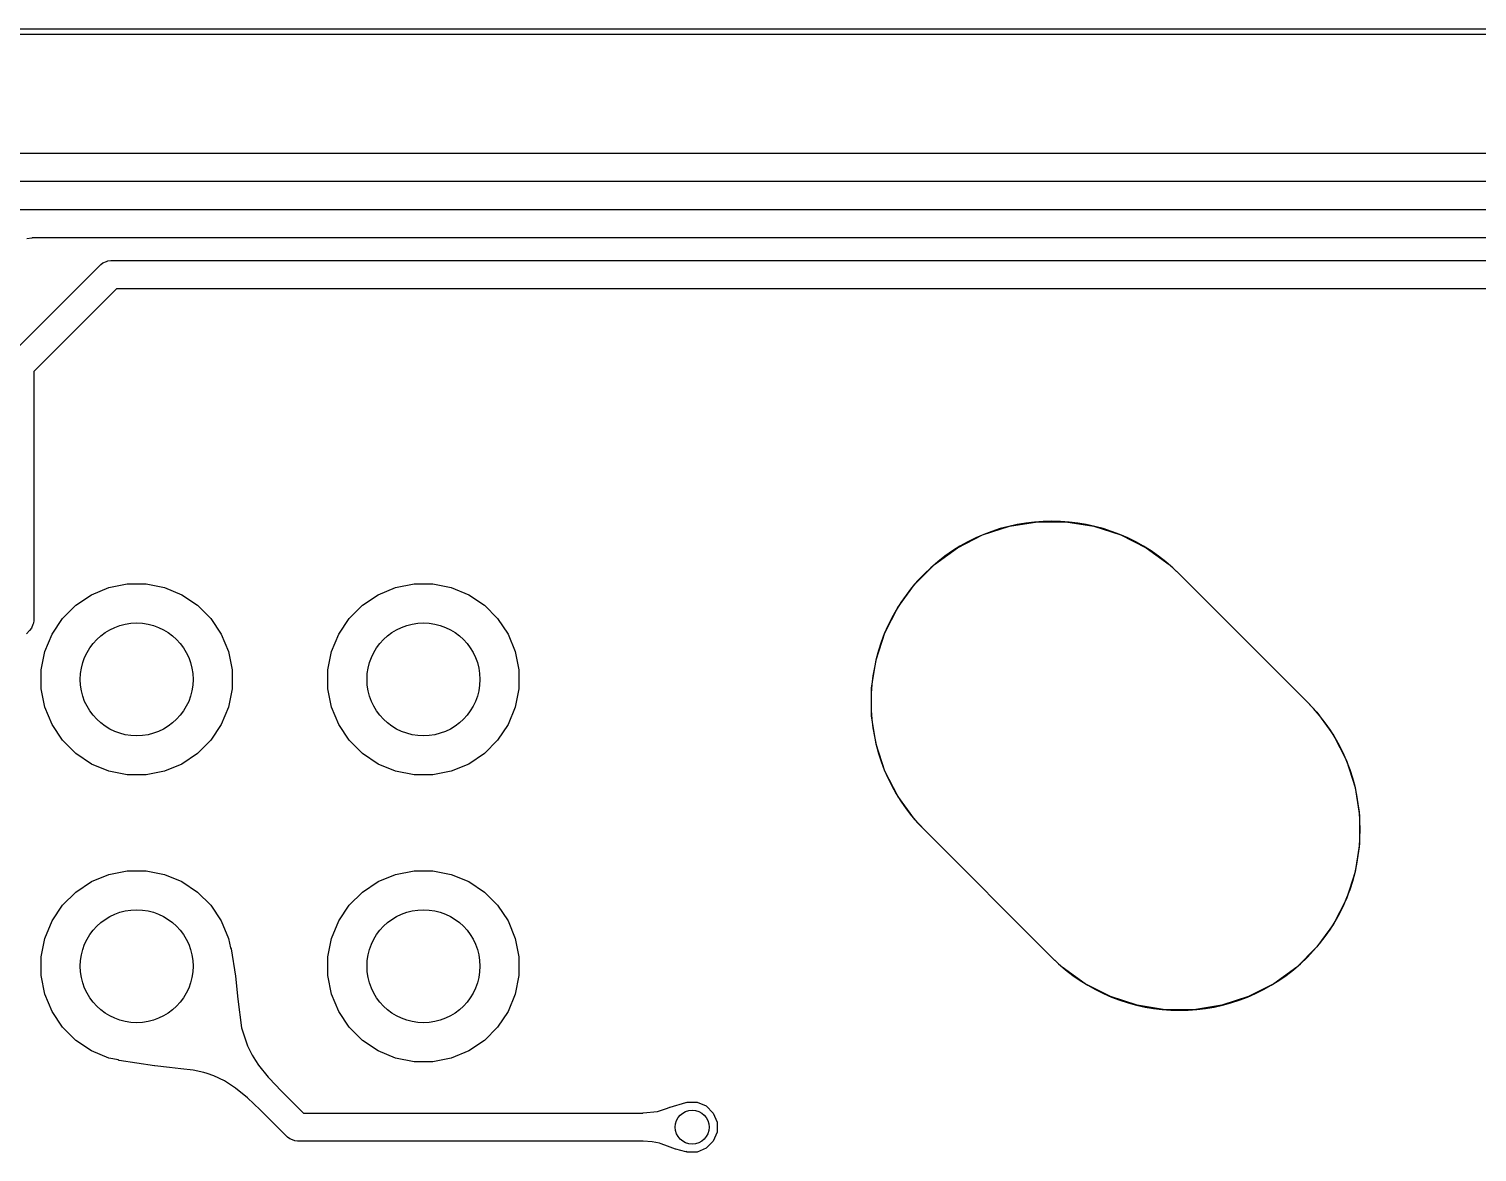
# Model space of a CAD drawing. Extents: x 89 to 178, y -115 to -57.
# Drawn here: x 102.13 to 114.95, y -66.92 to -56.97 of the extents above; entities that cross this region are included whole.
import ezdxf

# ---------------------------------------------------------------- set-up
doc = ezdxf.new("R2010")
doc.units = 0
doc.layers.add('BLACK', color=7, linetype='CONTINUOUS')

msp = doc.modelspace()

# ---------------------------------------------------------------- linework, layer by layer
at = {"layer": 'BLACK', "linetype": 'CONTINUOUS'}
for p, q in [((97.5, -56.975), (169.5, -56.975)), ((169.47582, -57.025), (97.524182, -57.025)), ((99.612667, -58.075), (129.6, -58.075)), ((129.548224, -58.325), (99.613449, -58.325)), ((102, -58.575), (117.665, -58.575)), ((102.152674, -58.826349), (102.108438, -58.832222)), ((102.155406, -58.825), (102.152674, -58.826349)), ((117.613224, -58.825), (102.155406, -58.825)), ((101.95488, -59.868344), (102.761611, -59.061612)), ((102.761611, -59.061612), (102.780553, -59.046067)), ((102.780553, -59.046067), (102.780554, -59.046066)), ((102.780554, -59.046066), (102.811857, -59.0331)), ((102.811857, -59.0331), (102.825613, -59.027402)), ((102.825613, -59.027402), (102.825614, -59.027402)), ((102.825614, -59.027402), (102.85, -59.025)), ((102.85, -59.025), (116.606841, -59.025)), ((102.901777, -59.275), (102.168268, -60.008508)), ((116.555065, -59.275), (102.901777, -59.275)), ((102.168268, -60.008508), (102.168268, -62.213268)), ((110.572021, -61.456108), (110.810803, -61.378523)), ((110.572021, -61.456108), (110.810803, -61.378523)), ((110.810803, -61.378523), (111.05878, -61.339247)), ((110.810803, -61.378523), (111.05878, -61.339247)), ((111.05878, -61.339247), (111.30985, -61.339247)), ((111.05878, -61.339247), (111.30985, -61.339247)), ((111.30985, -61.339247), (111.557827, -61.378523)), ((111.30985, -61.339247), (111.557827, -61.378523)), ((111.557827, -61.378523), (111.796609, -61.456108)), ((111.557827, -61.378523), (111.796609, -61.456108)), ((110.348318, -61.57009), (110.572021, -61.456108)), ((110.348318, -61.57009), (110.572021, -61.456108)), ((111.796609, -61.456108), (112.020312, -61.57009)), ((111.796609, -61.456108), (112.020312, -61.57009)), ((110.145198, -61.717665), (110.348318, -61.57009)), ((110.145198, -61.717665), (110.348318, -61.57009)), ((112.020312, -61.57009), (112.223432, -61.717665)), ((112.020312, -61.57009), (112.223432, -61.717665)), ((109.967665, -61.895198), (110.145198, -61.717665)), ((109.967665, -61.895198), (110.145198, -61.717665)), ((112.223432, -61.717665), (112.315686, -61.802944)), ((112.223432, -61.717665), (112.315686, -61.802944)), ((112.315686, -61.802944), (113.447056, -62.934314)), ((112.315686, -61.802944), (113.447056, -62.934314)), ((102.679313, -61.985367), (102.833258, -61.921601)), ((102.833258, -61.921601), (102.996685, -61.889093)), ((102.996685, -61.889093), (103.163315, -61.889093)), ((103.163315, -61.889093), (103.326742, -61.921601)), ((103.326742, -61.921601), (103.480687, -61.985367)), ((105.219313, -61.985367), (105.373258, -61.921601)), ((105.373258, -61.921601), (105.536685, -61.889093)), ((105.536685, -61.889093), (105.703315, -61.889093)), ((105.703315, -61.889093), (105.866742, -61.921601)), ((105.866742, -61.921601), (106.020687, -61.985367)), ((109.82009, -62.098318), (109.967665, -61.895198)), ((109.82009, -62.098318), (109.967665, -61.895198)), ((102.540766, -62.077941), (102.679313, -61.985367)), ((103.480687, -61.985367), (103.619234, -62.077941)), ((105.080766, -62.077941), (105.219313, -61.985367)), ((106.020687, -61.985367), (106.159234, -62.077941)), ((102.330367, -62.334313), (102.422941, -62.195766)), ((102.422941, -62.195766), (102.540766, -62.077941)), ((103.619234, -62.077941), (103.737059, -62.195766)), ((103.737059, -62.195766), (103.829633, -62.334313)), ((104.870367, -62.334313), (104.962941, -62.195766)), ((104.962941, -62.195766), (105.080766, -62.077941)), ((106.159234, -62.077941), (106.277059, -62.195766)), ((106.277059, -62.195766), (106.369633, -62.334313)), ((109.706108, -62.322021), (109.82009, -62.098318)), ((109.706108, -62.322021), (109.82009, -62.098318)), ((102.131656, -62.301656), (102.103, -62.330312)), ((102.147196, -62.282719), (102.131656, -62.301656)), ((102.147202, -62.282714), (102.147196, -62.282719)), ((102.161101, -62.249158), (102.147202, -62.282714)), ((102.165866, -62.237655), (102.161101, -62.249158)), ((102.168268, -62.213268), (102.165866, -62.237654)), ((102.165866, -62.237654), (102.165866, -62.237655)), ((109.628523, -62.560803), (109.706108, -62.322021)), ((109.628523, -62.560803), (109.706108, -62.322021)), ((102.266601, -62.488258), (102.330367, -62.334313)), ((103.829633, -62.334313), (103.893399, -62.488258)), ((104.806601, -62.488258), (104.870367, -62.334313)), ((106.369633, -62.334313), (106.433399, -62.488258)), ((102.234093, -62.651685), (102.266601, -62.488258)), ((103.893399, -62.488258), (103.925907, -62.651685)), ((104.774093, -62.651685), (104.806601, -62.488258)), ((106.433399, -62.488258), (106.465907, -62.651685)), ((109.589247, -62.80878), (109.628523, -62.560803)), ((109.589247, -62.80878), (109.628523, -62.560803)), ((102.234093, -62.818315), (102.234093, -62.651685)), ((103.925907, -62.651685), (103.925907, -62.818315)), ((104.774093, -62.818315), (104.774093, -62.651685)), ((106.465907, -62.651685), (106.465907, -62.818315)), ((102.266601, -62.981742), (102.234093, -62.818315)), ((103.925907, -62.818315), (103.893399, -62.981742)), ((104.806601, -62.981742), (104.774093, -62.818315)), ((106.465907, -62.818315), (106.433399, -62.981742)), ((109.589247, -63.05985), (109.589247, -62.80878)), ((109.589247, -63.05985), (109.589247, -62.80878)), ((113.447056, -62.934314), (113.532335, -63.026568)), ((113.447056, -62.934314), (113.532335, -63.026568)), ((102.330367, -63.135687), (102.266601, -62.981742)), ((103.893399, -62.981742), (103.829633, -63.135687)), ((104.870367, -63.135687), (104.806601, -62.981742)), ((106.433399, -62.981742), (106.369633, -63.135687)), ((109.628523, -63.307827), (109.589247, -63.05985)), ((109.628523, -63.307827), (109.589247, -63.05985)), ((113.532335, -63.026568), (113.67991, -63.229688)), ((113.532335, -63.026568), (113.67991, -63.229688)), ((102.422941, -63.274234), (102.330367, -63.135687)), ((103.829633, -63.135687), (103.737059, -63.274234)), ((104.962941, -63.274234), (104.870367, -63.135687)), ((106.369633, -63.135687), (106.277059, -63.274234)), ((102.540766, -63.392059), (102.422941, -63.274234)), ((103.737059, -63.274234), (103.619234, -63.392059)), ((105.080766, -63.392059), (104.962941, -63.274234)), ((106.277059, -63.274234), (106.159234, -63.392059)), ((109.706108, -63.546609), (109.628523, -63.307827)), ((109.706108, -63.546609), (109.628523, -63.307827)), ((113.67991, -63.229688), (113.793892, -63.453391)), ((113.67991, -63.229688), (113.793892, -63.453391)), ((102.679313, -63.484633), (102.540766, -63.392059)), ((103.619234, -63.392059), (103.480687, -63.484633)), ((105.219313, -63.484633), (105.080766, -63.392059)), ((106.159234, -63.392059), (106.020687, -63.484633)), ((113.793892, -63.453391), (113.871477, -63.692173)), ((113.793892, -63.453391), (113.871477, -63.692173)), ((102.833258, -63.548399), (102.679313, -63.484633)), ((102.996685, -63.580907), (102.833258, -63.548399)), ((103.163315, -63.580907), (102.996685, -63.580907)), ((103.326742, -63.548399), (103.163315, -63.580907)), ((103.480687, -63.484633), (103.326742, -63.548399)), ((105.373258, -63.548399), (105.219313, -63.484633)), ((105.536685, -63.580907), (105.373258, -63.548399)), ((105.703315, -63.580907), (105.536685, -63.580907)), ((105.866742, -63.548399), (105.703315, -63.580907)), ((106.020687, -63.484633), (105.866742, -63.548399)), ((109.82009, -63.770312), (109.706108, -63.546609)), ((109.82009, -63.770312), (109.706108, -63.546609)), ((113.871477, -63.692173), (113.910753, -63.94015)), ((113.871477, -63.692173), (113.910753, -63.94015)), ((109.967665, -63.973432), (109.82009, -63.770312)), ((109.967665, -63.973432), (109.82009, -63.770312)), ((110.052944, -64.065686), (109.967665, -63.973432)), ((110.052944, -64.065686), (109.967665, -63.973432)), ((113.910753, -63.94015), (113.910753, -64.19122)), ((113.910753, -63.94015), (113.910753, -64.19122)), ((111.184314, -65.197056), (110.052944, -64.065686)), ((111.184314, -65.197056), (110.052944, -64.065686)), ((113.910753, -64.19122), (113.871477, -64.439197)), ((113.910753, -64.19122), (113.871477, -64.439197)), ((102.679313, -64.525367), (102.833258, -64.461601)), ((102.833258, -64.461601), (102.996685, -64.429093)), ((102.996685, -64.429093), (103.163315, -64.429093)), ((103.163315, -64.429093), (103.326742, -64.461601)), ((103.326742, -64.461601), (103.480687, -64.525367)), ((105.219313, -64.525367), (105.373258, -64.461601)), ((105.373258, -64.461601), (105.536685, -64.429093)), ((105.536685, -64.429093), (105.703315, -64.429093)), ((105.703315, -64.429093), (105.866742, -64.461601)), ((105.866742, -64.461601), (106.020687, -64.525367)), ((113.871477, -64.439197), (113.793892, -64.677979)), ((113.871477, -64.439197), (113.793892, -64.677979)), ((102.422941, -64.735766), (102.540766, -64.617941)), ((102.540766, -64.617941), (102.679313, -64.525367)), ((103.480687, -64.525367), (103.619234, -64.617941)), ((103.619234, -64.617941), (103.737059, -64.735766)), ((104.962941, -64.735766), (105.080766, -64.617941)), ((105.080766, -64.617941), (105.219313, -64.525367)), ((106.020687, -64.525367), (106.159234, -64.617941)), ((106.159234, -64.617941), (106.277059, -64.735766)), ((102.330367, -64.874313), (102.422941, -64.735766)), ((103.737059, -64.735766), (103.829633, -64.874313)), ((104.870367, -64.874313), (104.962941, -64.735766)), ((106.277059, -64.735766), (106.369633, -64.874313)), ((113.793892, -64.677979), (113.67991, -64.901683)), ((113.793892, -64.677979), (113.67991, -64.901683)), ((102.266601, -65.028258), (102.330367, -64.874313)), ((103.829633, -64.874313), (103.893399, -65.028258)), ((104.806601, -65.028258), (104.870367, -64.874313)), ((106.369633, -64.874313), (106.433399, -65.028258)), ((113.67991, -64.901683), (113.532335, -65.104802)), ((113.67991, -64.901683), (113.532335, -65.104802)), ((102.234093, -65.191685), (102.266601, -65.028258)), ((103.893399, -65.028258), (103.9103, -65.113226)), ((103.9103, -65.113226), (103.910565, -65.113279)), ((103.910565, -65.113279), (103.915532, -65.12073)), ((103.915532, -65.12073), (103.915604, -65.121129)), ((103.915604, -65.121129), (103.954741, -65.362621)), ((104.774093, -65.191685), (104.806601, -65.028258)), ((106.433399, -65.028258), (106.465907, -65.191685)), ((113.532335, -65.104802), (113.354802, -65.282335)), ((113.532335, -65.104802), (113.354802, -65.282335)), ((102.234093, -65.358315), (102.234093, -65.191685)), ((104.774093, -65.358315), (104.774093, -65.191685)), ((106.465907, -65.191685), (106.465907, -65.358315)), ((111.276568, -65.282335), (111.184314, -65.197056)), ((111.276568, -65.282335), (111.184314, -65.197056)), ((102.266601, -65.521742), (102.234093, -65.358315)), ((103.954741, -65.362621), (103.954828, -65.363268)), ((103.954828, -65.363268), (103.976302, -65.567242)), ((104.806601, -65.521742), (104.774093, -65.358315)), ((106.465907, -65.358315), (106.433399, -65.521742)), ((111.479688, -65.42991), (111.276568, -65.282335)), ((111.479688, -65.42991), (111.276568, -65.282335)), ((113.354802, -65.282335), (113.151683, -65.42991)), ((113.354802, -65.282335), (113.151683, -65.42991)), ((102.330367, -65.675687), (102.266601, -65.521742)), ((104.870367, -65.675687), (104.806601, -65.521742)), ((106.433399, -65.521742), (106.369633, -65.675687)), ((111.703391, -65.543892), (111.479688, -65.42991)), ((111.703391, -65.543892), (111.479688, -65.42991)), ((113.151683, -65.42991), (112.927979, -65.543892)), ((113.151683, -65.42991), (112.927979, -65.543892)), ((103.976302, -65.567242), (104.009175, -65.821259)), ((111.942173, -65.621477), (111.703391, -65.543892)), ((111.942173, -65.621477), (111.703391, -65.543892)), ((112.19015, -65.660753), (111.942173, -65.621477)), ((112.19015, -65.660753), (111.942173, -65.621477)), ((112.44122, -65.660753), (112.19015, -65.660753)), ((112.44122, -65.660753), (112.19015, -65.660753)), ((112.689197, -65.621477), (112.44122, -65.660753)), ((112.689197, -65.621477), (112.44122, -65.660753)), ((112.927979, -65.543892), (112.689197, -65.621477)), ((112.927979, -65.543892), (112.689197, -65.621477)), ((102.422941, -65.814234), (102.330367, -65.675687)), ((104.962941, -65.814234), (104.870367, -65.675687)), ((106.369633, -65.675687), (106.277059, -65.814234)), ((102.540766, -65.932059), (102.422941, -65.814234)), ((104.009175, -65.821259), (104.06027, -65.981056)), ((105.080766, -65.932059), (104.962941, -65.814234)), ((106.277059, -65.814234), (106.159234, -65.932059)), ((102.679313, -66.024633), (102.540766, -65.932059)), ((102.833258, -66.088399), (102.679313, -66.024633)), ((104.06027, -65.981056), (104.060271, -65.981059)), ((104.060271, -65.981059), (104.102652, -66.063351)), ((105.219313, -66.024633), (105.080766, -65.932059)), ((105.373258, -66.088399), (105.219313, -66.024633)), ((106.020687, -66.024633), (105.866742, -66.088399)), ((106.159234, -65.932059), (106.020687, -66.024633)), ((102.91847, -66.105349), (102.833258, -66.088399)), ((102.9186, -66.105874), (102.91847, -66.105349)), ((102.926263, -66.110507), (102.9186, -66.105874)), ((103.239114, -66.158136), (102.926263, -66.110507)), ((103.239725, -66.158212), (103.239114, -66.158136)), ((103.3722, -66.171297), (103.239725, -66.158212)), ((103.471192, -66.182791), (103.3722, -66.171297)), ((104.102652, -66.063351), (104.132495, -66.108667)), ((104.132495, -66.108667), (104.159729, -66.15002)), ((104.159729, -66.15002), (104.246057, -66.257253)), ((105.536685, -66.120907), (105.373258, -66.088399)), ((105.703315, -66.120907), (105.536685, -66.120907)), ((105.866742, -66.088399), (105.703315, -66.120907)), ((103.58017, -66.195445), (103.471192, -66.182791)), ((103.580174, -66.195446), (103.58017, -66.195445)), ((103.580183, -66.195447), (103.580174, -66.195446)), ((103.673571, -66.215535), (103.580183, -66.195447)), ((103.703443, -66.225582), (103.673571, -66.215535)), ((103.764837, -66.246232), (103.703443, -66.225582)), ((103.857645, -66.291475), (103.764837, -66.246232)), ((103.857648, -66.291477), (103.857645, -66.291475)), ((103.85765, -66.291478), (103.857648, -66.291477)), ((103.955669, -66.355202), (103.85765, -66.291478)), ((104.246057, -66.257253), (104.315493, -66.331013)), ((103.955679, -66.355209), (103.955669, -66.355202)), ((104.062614, -66.441373), (103.955679, -66.355209)), ((104.315493, -66.331013), (104.351139, -66.368878)), ((104.351139, -66.368878), (104.351435, -66.369659)), ((104.351435, -66.369659), (104.55677, -66.574994)), ((104.173878, -66.546137), (104.062614, -66.441373)), ((104.174678, -66.546454), (104.173878, -66.546137)), ((104.416606, -66.788382), (104.174678, -66.546454)), ((107.691628, -66.56246), (107.782696, -66.531988)), ((107.782696, -66.531988), (107.803215, -66.523821)), ((107.803215, -66.523821), (107.804263, -66.523461)), ((107.804263, -66.523461), (107.943907, -66.482863)), ((107.943907, -66.482863), (107.946779, -66.483179)), ((107.946779, -66.483179), (107.956105, -66.479317)), ((107.956105, -66.479317), (108.043895, -66.479317)), ((108.043895, -66.479317), (108.125003, -66.512913)), ((108.125003, -66.512913), (108.187081, -66.574991)), ((104.55677, -66.574994), (107.562887, -66.574994)), ((107.562887, -66.574994), (107.564958, -66.574023)), ((107.564958, -66.574023), (107.691628, -66.56246)), ((108.187081, -66.574991), (108.220677, -66.656099)), ((108.220677, -66.656099), (108.220677, -66.743889)), ((104.435542, -66.803922), (104.416606, -66.788382)), ((104.435548, -66.803928), (104.435542, -66.803922)), ((104.459568, -66.813877), (104.435548, -66.803928)), ((104.480607, -66.822592), (104.459568, -66.813877)), ((108.220677, -66.743889), (108.187081, -66.824997)), ((104.480608, -66.822592), (104.480607, -66.822592)), ((104.504994, -66.824994), (104.480608, -66.822592)), ((107.56423, -66.824994), (104.504994, -66.824994)), ((107.565424, -66.825562), (107.56423, -66.824994)), ((107.644708, -66.829626), (107.565424, -66.825562)), ((107.709744, -66.842049), (107.644708, -66.829626)), ((107.709748, -66.84205), (107.709744, -66.842049)), ((107.709752, -66.842051), (107.709748, -66.84205)), ((107.725283, -66.847575), (107.709752, -66.842051)), ((107.782674, -66.867991), (107.725283, -66.847575)), ((107.853177, -66.894191), (107.782674, -66.867991)), ((107.854345, -66.894557), (107.853177, -66.894191)), ((107.944185, -66.917612), (107.854345, -66.894557)), ((107.944761, -66.917744), (107.944185, -66.917612)), ((107.947672, -66.917177), (107.944761, -66.917744)), ((107.956105, -66.920671), (107.947672, -66.917177)), ((108.043895, -66.920671), (107.956105, -66.920671)), ((108.125003, -66.887075), (108.043895, -66.920671)), ((108.187081, -66.824997), (108.125003, -66.887075))]:
    msp.add_line(p, q, dxfattribs=at)
at = {"layer": 'BLACK'}
for centre, radius in [((103.08, -62.735), 0.5), ((103.08, -62.735), 0.5), ((105.62, -62.735), 0.5), ((105.62, -62.735), 0.5), ((103.08, -65.275), 0.5), ((103.08, -65.275), 0.5), ((105.62, -65.275), 0.5), ((105.62, -65.275), 0.5), ((108, -66.699994), 0.15)]:
    msp.add_circle(centre, radius, dxfattribs=at)
at = {"layer": 'WHITE', "linetype": 'CONTINUOUS'}
for p, q in [((113.447056, -62.934315), (112.315685, -61.802944)), ((110.052944, -64.065685), (111.184315, -65.197056))]:
    msp.add_line(p, q, dxfattribs=at)
at = {"layer": 'WHITE'}
for centre, radius in [((103.08, -62.735), 0.5), ((105.62, -62.735), 0.5), ((103.08, -65.275), 0.5), ((105.62, -65.275), 0.5), ((108, -66.699994), 0.15)]:
    msp.add_circle(centre, radius, dxfattribs=at)
for centre, start, end in [((111.184315, -62.934315), 45, 225), ((112.315685, -64.065685), 225, 405)]:
    msp.add_arc(centre, 1.599999, start, end, dxfattribs=at)

doc.saveas('drawing.dxf')
